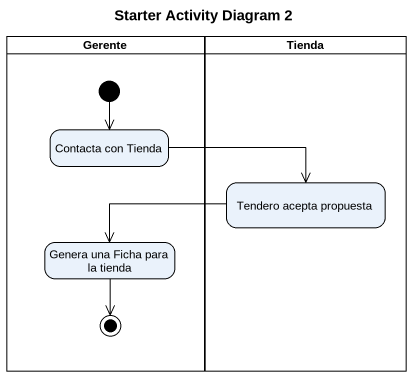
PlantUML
@startuml
title Starter Activity Diagram 2
hide empty description
state Gerente <<partition>> {
  state "Contacta con Tienda" as Contacta_con_Tienda
  state "Genera una Ficha para la tienda" as Genera_una_Ficha_para_la
  [*] --> Contacta_con_Tienda
  Genera_una_Ficha_para_la --> [*]
}
state Tienda <<partition>> {
  state "Tendero acepta propuesta" as Tendero_acepta_propuesta
}
Contacta_con_Tienda -right-> Tendero_acepta_propuesta
Tendero_acepta_propuesta -left-> Genera_una_Ficha_para_la
@enduml
